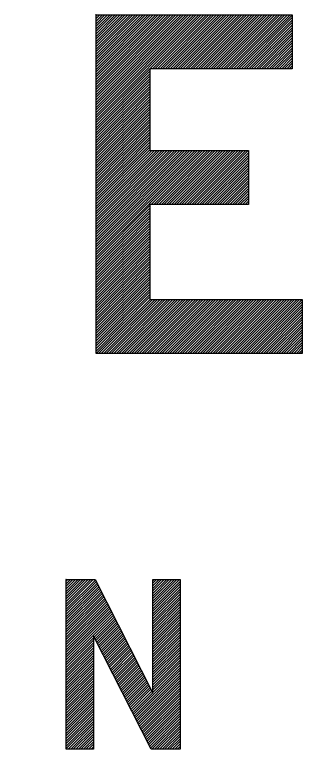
# Model space of a CAD drawing. Extents: x 216 to 276, y 156.6 to 231.6.
# Drawn here: x 258.87 to 263.96, y 179.58 to 192.58 of the extents above; entities that cross this region are included whole.
import ezdxf

# ---------------------------------------------------------------- set-up
doc = ezdxf.new("R2010")
doc.units = 0
doc.header["$MEASUREMENT"] = 0
doc.linetypes.add('CENTERX2', pattern=[101.6, 63.5, -12.7, 12.7, -12.7])
doc.layers.get('0').update_dxf_attribs({"linetype": 'CONTINUOUS'})
doc.layers.add('L25', color=1, linetype='CONTINUOUS')
pattern_1 = [(45, (0, 0), (-0.0224506403, 0.0224506403), [])]

msp = doc.modelspace()

# ---------------------------------------------------------------- hatches: boundary and pattern name
at = {"layer": 'L25', "linetype": 'CENTERX2'}
h = msp.add_hatch(dxfattribs=at)
h.set_pattern_fill('ANSI31', color=256, scale=0.01, style=0)
h.set_pattern_definition(pattern_1)
h.paths.add_polyline_path([(260.308, 186.581), (260.308, 192.576), (263.784, 192.576), (263.784, 191.62), (261.264, 191.62), (261.264, 190.175), (263.006, 190.175), (263.006, 189.219), (261.264, 189.219), (261.264, 187.537), (263.962, 187.537), (263.962, 186.581)])
edge = h.paths.add_edge_path()
edge.add_line((260.308, 192.576), (260.301, 192.576))
h = msp.add_hatch(dxfattribs=at)
h.set_pattern_fill('ANSI31', color=256, scale=0.01, style=0)
h.set_pattern_definition(pattern_1)
h.paths.add_polyline_path([(256.847, 179.577), (256.847, 182.579), (258.589, 182.579), (258.589, 182.097), (257.329, 182.097), (257.329, 181.378), (258.196, 181.378), (258.196, 180.896), (257.329, 180.896), (257.329, 180.059), (258.678, 180.059), (258.678, 179.577)])
h.paths.add_polyline_path([(259.782, 179.577), (259.782, 182.579), (260.293, 182.579), (261.316, 180.57), (261.316, 182.579), (261.798, 182.579), (261.798, 179.577), (261.287, 179.577), (260.264, 181.585), (260.264, 179.577)])
edge = h.paths.add_edge_path()
edge.add_line((256.847, 182.579), (256.84, 182.579))
edge.add_line((259.782, 182.579), (259.775, 182.579))

# ---------------------------------------------------------------- linework, layer by layer
at = {"color": 3}
for p, q in [((260.308, 192.576), (260.301, 192.576)), ((260.308, 192.576), (263.784, 192.576)), ((260.308, 186.581), (260.308, 192.576)), ((263.784, 192.576), (263.784, 191.62)), ((263.784, 191.62), (261.264, 191.62)), ((261.264, 191.62), (261.264, 190.175)), ((261.264, 190.175), (263.006, 190.175)), ((263.006, 190.175), (263.006, 189.219)), ((263.006, 189.219), (261.264, 189.219)), ((261.264, 189.219), (261.264, 187.537)), ((261.264, 187.537), (263.962, 187.537)), ((263.962, 187.537), (263.962, 186.581)), ((263.962, 186.581), (260.308, 186.581)), ((259.782, 182.579), (259.775, 182.579)), ((259.782, 182.579), (260.293, 182.579)), ((259.782, 179.577), (259.782, 182.579)), ((260.293, 182.579), (261.316, 180.57)), ((261.316, 180.57), (261.316, 182.579)), ((261.316, 182.579), (261.798, 182.579)), ((261.798, 182.579), (261.798, 179.577)), ((261.287, 179.577), (260.264, 181.585)), ((260.264, 181.585), (260.264, 179.577)), ((260.264, 179.577), (259.782, 179.577)), ((261.798, 179.577), (261.287, 179.577))]:
    msp.add_line(p, q, dxfattribs=at)

doc.saveas('drawing.dxf')
